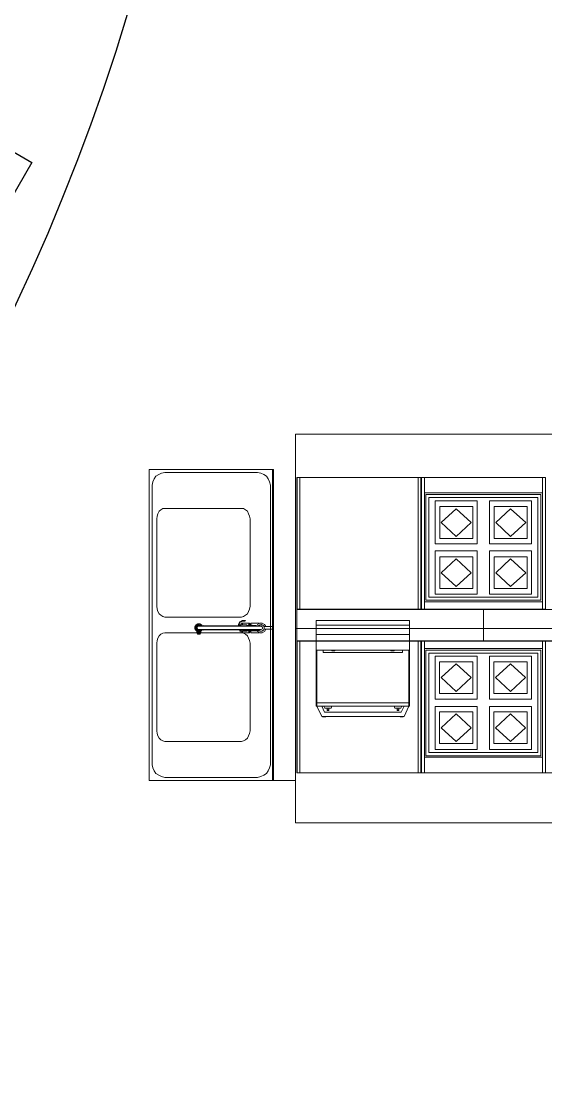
# Model space of a CAD drawing. Header units: inches. Extents: x 484217 to 497210, y -26946 to -21493.
# Drawn here: x 494088.4 to 494185.9, y -26247.1 to -26048.6 of the extents above; entities that cross this region are included whole.
import ezdxf

# ---------------------------------------------------------------- set-up
doc = ezdxf.new("R2010")
doc.units = ezdxf.units.IN
doc.header["$LTSCALE"] = 20
doc.header["$MEASUREMENT"] = 0
doc.layers.add('A-GLASS', color=4, linetype='Continuous')
doc.layers.add('TC-EQUIPMENT', color=251, linetype='Continuous', lineweight=5)

msp = doc.modelspace()

# ---------------------------------------------------------------- linework, layer by layer
at = {"color": 30, "true_color": 0xf26722}
for p, q in [((494050.69, -26051.87, 3.81), (494090.34, -26074.8, 3.81)), ((494090.34, -26074.8, 3.81), (494043.95, -26155.03, 3.81))]:
    msp.add_line(p, q, dxfattribs=at)
at = {"layer": 'A-GLASS', "color": 4}
msp.add_arc((493738.76, -25936.16, 0.69), 385.7, 297.7822, 76.8168, dxfattribs=at)
at = {"layer": 'TC-EQUIPMENT'}
for p, q in [((494139.34, -26125.36), (494139.34, -26161.51)), ((494139.34, -26125.36), (494197.18, -26125.36)), ((494112.12, -26131.92), (494135.26, -26131.92)), ((494112.12, -26131.92), (494112.12, -26189.75)), ((494113.39, -26133.19), (494113.92, -26132.84)), ((494113.92, -26132.84), (494114.46, -26132.61)), ((494115.04, -26132.49), (494114.46, -26132.61)), ((494132.31, -26132.49), (494115.04, -26132.49)), ((494132.31, -26132.49), (494132.89, -26132.61)), ((494133.44, -26132.84), (494132.89, -26132.61)), ((494133.96, -26133.19), (494133.44, -26132.84)), ((494135.08, -26131.92), (494135.08, -26189.75)), ((494135.26, -26131.92), (494135.26, -26189.75)), ((494112.7, -26134.81), (494112.82, -26134.23)), ((494112.7, -26186.83), (494112.7, -26134.81)), ((494112.82, -26134.23), (494113.05, -26133.68)), ((494113.05, -26133.68), (494113.39, -26133.19)), ((494134.3, -26133.68), (494133.96, -26133.19)), ((494134.53, -26134.23), (494134.3, -26133.68)), ((494134.68, -26134.81), (494134.53, -26134.23)), ((494134.68, -26186.83), (494134.68, -26134.81)), ((494139.59, -26157.98), (494139.59, -26133.4)), ((494162.73, -26133.4), (494139.59, -26133.4)), ((494139.65, -26133.4), (494139.65, -26157.89)), ((494140.17, -26157.89), (494140.17, -26133.4)), ((494162.15, -26133.4), (494162.15, -26157.89)), ((494162.67, -26157.89), (494162.67, -26133.4)), ((494162.73, -26133.4), (494162.73, -26157.98)), ((494162.73, -26133.4), (494185.86, -26133.4)), ((494162.73, -26133.4), (494162.73, -26157.98)), ((494162.79, -26157.89), (494162.79, -26133.4)), ((494163.31, -26133.4), (494163.31, -26157.89)), ((494185.29, -26157.89), (494185.29, -26133.4)), ((494185.81, -26133.4), (494185.81, -26157.89)), ((494185.86, -26157.98), (494185.86, -26133.4)), ((494163.31, -26136.29), (494185.29, -26136.29)), ((494163.6, -26136.58), (494185, -26136.58)), ((494163.6, -26156.24), (494163.6, -26136.58)), ((494185, -26136.58), (494185, -26156.24)), ((494184.42, -26137.16), (494164.17, -26137.16)), ((494164.17, -26155.66), (494164.17, -26137.16)), ((494165.33, -26137.73), (494173.14, -26137.73)), ((494165.33, -26145.74), (494165.33, -26137.73)), ((494166.17, -26138.83), (494166.17, -26144.73)), ((494172.33, -26138.83), (494166.17, -26138.83)), ((494172.33, -26144.73), (494172.33, -26138.83)), ((494173.14, -26137.73), (494173.14, -26145.74)), ((494175.45, -26137.73), (494183.26, -26137.73)), ((494175.45, -26145.74), (494175.45, -26137.73)), ((494176.29, -26138.83), (494176.29, -26144.73)), ((494182.45, -26138.83), (494176.29, -26138.83)), ((494182.45, -26144.73), (494182.45, -26138.83)), ((494183.26, -26137.73), (494183.26, -26145.74)), ((494184.42, -26137.16), (494184.42, -26155.66)), ((494113.57, -26141.11), (494113.63, -26140.59)), ((494113.63, -26140.59), (494113.77, -26140.16)), ((494113.77, -26140.16), (494114, -26139.69)), ((494114, -26139.69), (494114.32, -26139.41)), ((494114.32, -26139.41), (494114.7, -26139.2)), ((494115.07, -26139.15), (494114.7, -26139.2)), ((494129.3, -26139.15), (494115.07, -26139.15)), ((494129.3, -26139.15), (494129.7, -26139.2)), ((494130.08, -26139.41), (494129.7, -26139.2)), ((494130.43, -26139.69), (494130.08, -26139.41)), ((494130.63, -26140.16), (494130.43, -26139.69)), ((494130.8, -26140.59), (494130.63, -26140.16)), ((494130.92, -26141.11), (494130.8, -26140.59)), ((494166.46, -26141.78), (494169.24, -26139.21)), ((494169.24, -26139.21), (494172.04, -26141.78)), ((494176.58, -26141.78), (494179.36, -26139.21)), ((494179.36, -26139.21), (494182.16, -26141.78)), ((494113.57, -26157.36), (494113.57, -26141.11)), ((494130.92, -26157.36), (494130.92, -26141.11)), ((494169.24, -26144.36), (494166.46, -26141.78)), ((494172.04, -26141.78), (494169.24, -26144.36)), ((494179.36, -26144.36), (494176.58, -26141.78)), ((494182.16, -26141.78), (494179.36, -26144.36)), ((494166.17, -26144.73), (494172.33, -26144.73)), ((494176.29, -26144.73), (494182.45, -26144.73)), ((494173.14, -26145.74), (494165.33, -26145.74)), ((494183.26, -26145.74), (494175.45, -26145.74)), ((494165.33, -26147.07), (494173.14, -26147.07)), ((494165.33, -26155.09), (494165.33, -26147.07)), ((494166.17, -26148.17), (494166.17, -26154.07)), ((494172.33, -26148.17), (494166.17, -26148.17)), ((494166.46, -26151.12), (494169.24, -26148.55)), ((494169.24, -26148.55), (494172.04, -26151.12)), ((494172.33, -26154.07), (494172.33, -26148.17)), ((494173.14, -26147.07), (494173.14, -26155.09)), ((494175.45, -26147.07), (494183.26, -26147.07)), ((494175.45, -26155.09), (494175.45, -26147.07)), ((494176.29, -26148.17), (494176.29, -26154.07)), ((494182.45, -26148.17), (494176.29, -26148.17)), ((494176.58, -26151.12), (494179.36, -26148.55)), ((494179.36, -26148.55), (494182.16, -26151.12)), ((494182.45, -26154.07), (494182.45, -26148.17)), ((494183.26, -26147.07), (494183.26, -26155.09)), ((494169.24, -26153.7), (494166.46, -26151.12)), ((494172.04, -26151.12), (494169.24, -26153.7)), ((494179.36, -26153.7), (494176.58, -26151.12)), ((494182.16, -26151.12), (494179.36, -26153.7)), ((494166.17, -26154.07), (494172.33, -26154.07)), ((494176.29, -26154.07), (494182.45, -26154.07)), ((494185.29, -26156.53), (494163.31, -26156.53)), ((494185, -26156.24), (494163.6, -26156.24)), ((494184.42, -26155.66), (494164.17, -26155.66)), ((494173.14, -26155.09), (494165.33, -26155.09)), ((494183.26, -26155.09), (494175.45, -26155.09)), ((494113.57, -26157.36), (494113.63, -26157.88)), ((494113.63, -26157.88), (494113.77, -26158.32)), ((494113.77, -26158.32), (494114, -26158.78)), ((494114, -26158.78), (494114.32, -26159.04)), ((494130.43, -26158.78), (494130.08, -26159.04)), ((494130.63, -26158.32), (494130.43, -26158.78)), ((494130.8, -26157.88), (494130.63, -26158.32)), ((494130.92, -26157.36), (494130.8, -26157.88)), ((494162.73, -26157.89), (494139.59, -26157.89)), ((494139.59, -26157.98), (494162.73, -26157.98)), ((494301.54, -26157.98), (494139.59, -26157.98)), ((494139.59, -26157.98), (494139.59, -26163.76)), ((494162.73, -26157.89), (494185.86, -26157.89)), ((494185.86, -26157.98), (494162.73, -26157.98)), ((494174.3, -26157.98), (494174.3, -26163.76)), ((494114.32, -26159.04), (494114.7, -26159.24)), ((494114.7, -26159.24), (494115.07, -26159.39)), ((494115.07, -26159.39), (494129.3, -26159.39)), ((494120.86, -26160.84), (494120.65, -26161.16)), ((494121.17, -26160.64), (494120.86, -26160.84)), ((494121.23, -26160.81), (494120.97, -26160.96)), ((494121.58, -26160.64), (494121.17, -26160.64)), ((494121.22, -26160.82), (494121.17, -26160.64)), ((494121.52, -26160.81), (494121.23, -26160.81)), ((494121.78, -26160.96), (494121.52, -26160.81)), ((494121.9, -26160.84), (494121.58, -26160.64)), ((494121.78, -26160.96), (494121.9, -26160.84)), ((494122.06, -26161.09), (494121.9, -26160.84)), ((494122.04, -26161.01), (494122.24, -26160.95)), ((494122.45, -26161.01), (494122.24, -26160.95)), ((494128.99, -26160.22), (494128.74, -26160.67)), ((494128.74, -26160.69), (494128.74, -26161.09)), ((494128.88, -26160.71), (494129.09, -26160.34)), ((494128.88, -26161.09), (494128.88, -26160.72)), ((494129.43, -26159.98), (494129, -26160.23)), ((494129.01, -26160.81), (494129.01, -26161.09)), ((494130.31, -26160.81), (494129.01, -26160.81)), ((494129.09, -26160.34), (494129.47, -26160.12)), ((494129.21, -26161.09), (494129.21, -26160.81)), ((494129.24, -26160.81), (494129.24, -26160.49)), ((494130.79, -26160.49), (494129.24, -26160.49)), ((494129.7, -26159.24), (494129.3, -26159.39)), ((494129.44, -26159.98), (494129.99, -26159.98)), ((494129.99, -26160.13), (494129.46, -26160.13)), ((494129.47, -26160.49), (494129.47, -26160.81)), ((494129.48, -26160.81), (494129.48, -26160.49)), ((494130.08, -26159.04), (494129.7, -26159.24)), ((494130.04, -26160.03), (494130.04, -26160.07)), ((494130.31, -26160.81), (494130.31, -26161.09)), ((494131.99, -26160.94), (494130.31, -26160.94)), ((494130.56, -26160.94), (494130.63, -26160.86)), ((494130.63, -26160.86), (494130.92, -26160.78)), ((494130.69, -26160.61), (494130.64, -26160.86)), ((494130.79, -26160.49), (494130.69, -26160.61)), ((494130.71, -26160.84), (494130.73, -26160.73)), ((494130.73, -26160.73), (494130.81, -26160.63)), ((494130.79, -26160.49), (494130.88, -26160.61)), ((494131.01, -26160.63), (494130.81, -26160.63)), ((494130.88, -26160.61), (494130.89, -26160.63)), ((494130.92, -26160.78), (494131.21, -26160.86)), ((494131.01, -26160.63), (494131.01, -26160.8)), ((494131.04, -26160.49), (494131.04, -26160.81)), ((494132.6, -26160.49), (494131.04, -26160.49)), ((494131.21, -26160.86), (494131.28, -26160.94)), ((494131.99, -26160.96), (494132.46, -26161.04)), ((494132.28, -26160.72), (494132.14, -26160.98)), ((494132.71, -26160.49), (494132.28, -26160.72)), ((494132.44, -26161.09), (494132.51, -26160.95)), ((494132.51, -26160.95), (494132.8, -26160.81)), ((494132.63, -26160.89), (494132.65, -26160.86)), ((494132.65, -26160.86), (494132.73, -26160.84)), ((494132.71, -26160.49), (494133.18, -26160.49)), ((494132.8, -26160.81), (494133.09, -26160.81)), ((494132.85, -26160.81), (494132.94, -26160.78)), ((494132.94, -26160.78), (494133.04, -26160.81)), ((494133.09, -26160.81), (494133.38, -26160.95)), ((494133.16, -26160.84), (494133.23, -26160.86)), ((494133.18, -26160.49), (494133.61, -26160.72)), ((494133.23, -26160.86), (494133.26, -26160.89)), ((494133.38, -26160.95), (494133.52, -26161.24)), ((494133.84, -26161.15), (494133.61, -26160.72)), ((494135.11, -26160.23), (494135.11, -26162.54)), ((494135.11, -26160.23), (494135.23, -26160.23)), ((494135.23, -26160.23), (494135.23, -26162.54)), ((494143.21, -26175.91), (494143.21, -26160)), ((494160.56, -26160), (494143.21, -26160)), ((494143.21, -26175.33), (494143.21, -26160.87)), ((494160.56, -26160.87), (494143.21, -26160.87)), ((494160.56, -26175.91), (494160.56, -26160)), ((494160.56, -26160.87), (494160.56, -26175.33)), ((494113.77, -26163.29), (494114, -26162.83)), ((494114, -26162.83), (494114.32, -26162.54)), ((494114.32, -26162.54), (494114.7, -26162.34)), ((494115.07, -26162.28), (494114.7, -26162.34)), ((494129.3, -26162.28), (494115.07, -26162.28)), ((494120.65, -26161.16), (494120.65, -26161.57)), ((494120.83, -26161.21), (494120.65, -26161.16)), ((494120.65, -26161.57), (494120.86, -26161.88)), ((494120.97, -26160.96), (494120.83, -26161.22)), ((494120.83, -26161.22), (494120.83, -26161.51)), ((494120.83, -26161.51), (494120.97, -26161.77)), ((494120.97, -26161.77), (494120.86, -26161.88)), ((494120.86, -26161.88), (494121.17, -26162.09)), ((494120.97, -26161.25), (494121.09, -26161.07)), ((494120.97, -26161.48), (494120.97, -26161.25)), ((494121.09, -26161.65), (494120.97, -26161.48)), ((494120.97, -26161.77), (494121.23, -26161.91)), ((494121.12, -26161.1), (494121, -26161.28)), ((494121, -26161.28), (494121, -26161.45)), ((494121, -26161.45), (494121.12, -26161.62)), ((494121, -26162.26), (494121, -26161.98)), ((494121, -26162.12), (494121.72, -26162.12)), ((494121.14, -26162.4), (494121, -26162.12)), ((494121, -26162.26), (494121.14, -26162.54)), ((494121.09, -26161.07), (494121.26, -26160.96)), ((494121.09, -26161.28), (494121.14, -26161.13)), ((494121.09, -26161.45), (494121.09, -26161.31)), ((494121.26, -26161.77), (494121.09, -26161.65)), ((494121.14, -26161.59), (494121.1, -26161.49)), ((494121.29, -26161.02), (494121.12, -26161.1)), ((494121.12, -26161.62), (494121.29, -26161.71)), ((494121.14, -26161.13), (494121.29, -26161.07)), ((494121.21, -26161.62), (494121.14, -26161.59)), ((494121.14, -26162.4), (494121.58, -26162.4)), ((494121.14, -26162.54), (494121.14, -26162.4)), ((494121.58, -26162.54), (494121.14, -26162.54)), ((494121.58, -26162.09), (494121.17, -26162.09)), ((494121.23, -26161.91), (494121.52, -26161.91)), ((494121.26, -26160.96), (494121.49, -26160.96)), ((494121.49, -26161.77), (494121.26, -26161.77)), ((494121.46, -26161.02), (494121.29, -26161.02)), ((494121.29, -26161.07), (494121.46, -26161.07)), ((494121.29, -26161.71), (494121.46, -26161.71)), ((494133.02, -26161.09), (494121.3, -26161.09)), ((494121.3, -26161.67), (494133.02, -26161.67)), ((494121.46, -26161.02), (494121.62, -26161.09)), ((494121.51, -26161.09), (494121.46, -26161.07)), ((494121.54, -26161.67), (494121.46, -26161.71)), ((494121.67, -26161.07), (494121.49, -26160.96)), ((494121.64, -26161.67), (494121.49, -26161.77)), ((494121.52, -26161.91), (494121.78, -26161.77)), ((494121.53, -26161.91), (494121.58, -26162.09)), ((494121.58, -26162.09), (494121.9, -26161.88)), ((494121.72, -26162.12), (494121.58, -26162.4)), ((494121.58, -26162.54), (494121.72, -26162.26)), ((494121.58, -26162.4), (494121.58, -26162.54)), ((494121.67, -26161.07), (494121.68, -26161.09)), ((494121.72, -26161.99), (494121.72, -26162.26)), ((494121.78, -26160.96), (494121.86, -26161.09)), ((494121.78, -26161.77), (494121.83, -26161.67)), ((494121.9, -26161.88), (494122.03, -26161.67)), ((494122.04, -26161.76), (494122, -26161.72)), ((494122.02, -26161.03), (494122.04, -26161.01)), ((494122.24, -26161.82), (494122.04, -26161.76)), ((494122.14, -26161.76), (494129.01, -26161.76)), ((494128.74, -26161.01), (494122.15, -26161.01)), ((494122.45, -26161.76), (494122.24, -26161.82)), ((494129.01, -26161.01), (494128.88, -26161.01)), ((494129.01, -26161.67), (494129.01, -26161.96)), ((494130.31, -26161.96), (494129.01, -26161.96)), ((494129.45, -26161.92), (494129.03, -26161.67)), ((494129.21, -26161.78), (494129.21, -26161.96)), ((494129.24, -26162.28), (494129.24, -26161.96)), ((494129.24, -26162.28), (494130.79, -26162.28)), ((494129.3, -26162.28), (494129.7, -26162.34)), ((494129.31, -26161.67), (494129.49, -26161.77)), ((494129.47, -26161.92), (494132.64, -26161.92)), ((494129.47, -26161.96), (494129.47, -26162.28)), ((494129.48, -26161.96), (494129.48, -26162.28)), ((494132.46, -26161.77), (494129.51, -26161.77)), ((494130.08, -26162.54), (494129.7, -26162.34)), ((494130.43, -26162.83), (494130.08, -26162.54)), ((494130.31, -26161.67), (494130.31, -26161.77)), ((494130.31, -26161.96), (494130.31, -26161.92)), ((494130.63, -26163.29), (494130.43, -26162.83)), ((494130.69, -26162.16), (494130.64, -26161.92)), ((494130.92, -26161.99), (494130.68, -26161.92)), ((494130.79, -26162.28), (494130.69, -26162.16)), ((494130.71, -26161.93), (494130.73, -26162.04)), ((494130.81, -26162.14), (494130.73, -26162.04)), ((494130.79, -26162.28), (494130.88, -26162.16)), ((494131.01, -26162.14), (494130.81, -26162.14)), ((494130.89, -26162.14), (494130.88, -26162.16)), ((494131.16, -26161.92), (494130.92, -26161.99)), ((494131.01, -26161.97), (494131.01, -26162.14)), ((494131.04, -26161.96), (494131.04, -26162.28)), ((494131.04, -26162.28), (494132.05, -26162.28)), ((494132.05, -26162.27), (494132.59, -26162.27)), ((494132.21, -26161.92), (494132.28, -26162.05)), ((494132.47, -26161.73), (494132.26, -26161.77)), ((494132.28, -26162.05), (494132.71, -26162.28)), ((494132.51, -26161.82), (494132.44, -26161.67)), ((494132.8, -26161.96), (494132.51, -26161.82)), ((494132.65, -26161.9), (494132.63, -26161.88)), ((494132.73, -26161.93), (494132.65, -26161.9)), ((494132.71, -26162.28), (494133.18, -26162.28)), ((494133.09, -26161.96), (494132.8, -26161.96)), ((494132.94, -26161.99), (494132.85, -26161.96)), ((494133.04, -26161.96), (494132.94, -26161.99)), ((494133.02, -26161.09), (494133.15, -26161.17)), ((494133.38, -26161.82), (494133.09, -26161.96)), ((494133.15, -26161.17), (494133.23, -26161.31)), ((494133.15, -26161.59), (494133.23, -26161.46)), ((494133.23, -26161.9), (494133.16, -26161.93)), ((494133.18, -26162.28), (494133.61, -26162.05)), ((494133.23, -26161.31), (494133.23, -26161.46)), ((494133.26, -26161.88), (494133.23, -26161.9)), ((494133.52, -26161.53), (494133.38, -26161.82)), ((494133.46, -26161.09), (494133.44, -26161.07)), ((494133.46, -26161.67), (494133.44, -26161.7)), ((494133.46, -26161.09), (494133.49, -26161.17)), ((494133.49, -26161.6), (494133.46, -26161.67)), ((494133.52, -26161.15), (494135.11, -26161.15)), ((494133.52, -26161.53), (494133.52, -26161.24)), ((494135.11, -26161.59), (494133.52, -26161.59)), ((494133.61, -26162.05), (494133.84, -26161.62)), ((494133.84, -26161.15), (494133.84, -26161.15)), ((494133.84, -26161.62), (494133.84, -26161.59)), ((494135.23, -26162.54), (494135.11, -26162.54)), ((494197.18, -26161.51), (494139.34, -26161.51)), ((494139.34, -26197.65), (494139.34, -26161.51)), ((494139.34, -26161.51), (494197.18, -26161.51)), ((494143.21, -26162.6), (494160.56, -26162.6)), ((494113.57, -26164.25), (494113.63, -26163.73)), ((494113.57, -26180.5), (494113.57, -26164.25)), ((494113.63, -26163.73), (494113.77, -26163.29)), ((494130.8, -26163.73), (494130.63, -26163.29)), ((494130.92, -26164.25), (494130.8, -26163.73)), ((494130.92, -26180.5), (494130.92, -26164.25)), ((494139.59, -26188.34), (494139.59, -26163.76)), ((494162.73, -26163.76), (494139.59, -26163.76)), ((494301.54, -26163.76), (494139.59, -26163.76)), ((494139.59, -26163.85), (494162.73, -26163.85)), ((494139.65, -26163.85), (494139.65, -26188.34)), ((494140.17, -26188.34), (494140.17, -26163.85)), ((494162.15, -26163.85), (494162.15, -26188.34)), ((494162.67, -26163.85), (494162.67, -26188.34)), ((494185.86, -26163.76), (494162.73, -26163.76)), ((494162.73, -26163.76), (494162.73, -26188.34)), ((494162.73, -26188.34), (494162.73, -26163.76)), ((494162.73, -26163.85), (494185.86, -26163.85)), ((494162.79, -26163.85), (494162.79, -26188.34)), ((494163.31, -26188.34), (494163.31, -26163.85)), ((494185.29, -26163.85), (494185.29, -26188.34)), ((494185.81, -26188.34), (494185.81, -26163.85)), ((494200.32, -26163.76), (494185.86, -26163.76)), ((494185.86, -26163.76), (494185.86, -26188.34)), ((494185.86, -26188.34), (494185.86, -26163.76)), ((494185.86, -26163.85), (494200.32, -26163.85)), ((494143.21, -26165.5), (494160.56, -26165.5)), ((494143.35, -26175.91), (494143.35, -26165.5)), ((494144.51, -26165.5), (494144.51, -26165.93)), ((494144.51, -26165.93), (494159.26, -26165.93)), ((494146.1, -26165.64), (494146.1, -26165.5)), ((494146.1, -26165.64), (494146.68, -26165.64)), ((494146.68, -26165.5), (494146.68, -26165.64)), ((494157.09, -26165.64), (494157.09, -26165.5)), ((494157.67, -26165.64), (494157.09, -26165.64)), ((494157.67, -26165.5), (494157.67, -26165.64)), ((494159.26, -26165.93), (494159.26, -26165.5)), ((494160.42, -26165.5), (494160.42, -26175.91)), ((494185.29, -26165.21), (494163.31, -26165.21)), ((494163.6, -26165.5), (494185, -26165.5)), ((494163.6, -26185.16), (494163.6, -26165.5)), ((494164.17, -26166.07), (494184.42, -26166.07)), ((494164.17, -26184.58), (494164.17, -26166.07)), ((494165.33, -26166.65), (494173.14, -26166.65)), ((494165.33, -26174.66), (494165.33, -26166.65)), ((494173.14, -26166.65), (494173.14, -26174.66)), ((494175.45, -26166.65), (494183.26, -26166.65)), ((494175.45, -26174.66), (494175.45, -26166.65)), ((494183.26, -26166.65), (494183.26, -26174.66)), ((494184.42, -26166.07), (494184.42, -26184.58)), ((494185, -26165.5), (494185, -26185.16)), ((494166.14, -26167.67), (494166.14, -26173.56)), ((494172.3, -26167.67), (494166.14, -26167.67)), ((494166.43, -26170.61), (494169.24, -26168.04)), ((494169.24, -26168.04), (494172.01, -26170.61)), ((494172.3, -26173.56), (494172.3, -26167.67)), ((494176.26, -26167.67), (494176.26, -26173.56)), ((494182.42, -26167.67), (494176.26, -26167.67)), ((494176.55, -26170.61), (494179.36, -26168.04)), ((494179.36, -26168.04), (494182.13, -26170.61)), ((494182.42, -26173.56), (494182.42, -26167.67)), ((494169.24, -26173.19), (494166.43, -26170.61)), ((494172.01, -26170.61), (494169.24, -26173.19)), ((494179.36, -26173.19), (494176.55, -26170.61)), ((494182.13, -26170.61), (494179.36, -26173.19)), ((494173.14, -26174.66), (494165.33, -26174.66)), ((494166.14, -26173.56), (494172.3, -26173.56)), ((494183.26, -26174.66), (494175.45, -26174.66)), ((494176.26, -26173.56), (494182.42, -26173.56)), ((494143.21, -26175.33), (494160.56, -26175.33)), ((494143.21, -26175.91), (494160.56, -26175.91)), ((494143.35, -26175.91), (494144.22, -26177.84)), ((494144.74, -26177.06), (494144.22, -26175.91)), ((494144.65, -26175.91), (494144.8, -26176.31)), ((494145.96, -26176.31), (494144.8, -26176.31)), ((494145.23, -26176.75), (494145.23, -26176.31)), ((494145.23, -26176.6), (494145.52, -26176.6)), ((494145.52, -26176.75), (494145.23, -26176.75)), ((494145.52, -26176.31), (494145.52, -26176.75)), ((494146.1, -26175.91), (494145.96, -26176.31)), ((494157.81, -26176.31), (494157.67, -26175.91)), ((494158.97, -26176.31), (494157.81, -26176.31)), ((494158.25, -26176.75), (494158.25, -26176.31)), ((494158.25, -26176.6), (494158.54, -26176.6)), ((494158.54, -26176.75), (494158.25, -26176.75)), ((494158.54, -26176.31), (494158.54, -26176.75)), ((494159.11, -26175.91), (494158.97, -26176.31)), ((494159.55, -26175.91), (494159.03, -26177.06)), ((494159.55, -26177.84), (494160.42, -26175.91)), ((494165.33, -26175.99), (494173.14, -26175.99)), ((494165.33, -26184), (494165.33, -26175.99)), ((494173.14, -26175.99), (494173.14, -26184)), ((494175.45, -26175.99), (494183.26, -26175.99)), ((494175.45, -26184), (494175.45, -26175.99)), ((494183.26, -26175.99), (494183.26, -26184)), ((494144.22, -26177.84), (494159.55, -26177.84)), ((494144.39, -26177.9), (494144.39, -26177.84)), ((494144.39, -26177.9), (494144.97, -26177.9)), ((494159.03, -26177.06), (494144.74, -26177.06)), ((494144.97, -26177.84), (494144.97, -26177.9)), ((494158.82, -26177.9), (494158.82, -26177.84)), ((494159.4, -26177.9), (494158.82, -26177.9)), ((494159.4, -26177.84), (494159.4, -26177.9)), ((494166.14, -26177.01), (494166.14, -26182.91)), ((494172.3, -26177.01), (494166.14, -26177.01)), ((494166.43, -26179.96), (494169.24, -26177.38)), ((494169.24, -26177.38), (494172.01, -26179.96)), ((494172.3, -26182.91), (494172.3, -26177.01)), ((494176.26, -26177.01), (494176.26, -26182.91)), ((494182.42, -26177.01), (494176.26, -26177.01)), ((494176.55, -26179.96), (494179.36, -26177.38)), ((494179.36, -26177.38), (494182.13, -26179.96)), ((494182.42, -26182.91), (494182.42, -26177.01)), ((494113.57, -26180.5), (494113.63, -26181.02)), ((494130.92, -26180.5), (494130.8, -26181.02)), ((494169.24, -26182.53), (494166.43, -26179.96)), ((494172.01, -26179.96), (494169.24, -26182.53)), ((494179.36, -26182.53), (494176.55, -26179.96)), ((494182.13, -26179.96), (494179.36, -26182.53)), ((494113.63, -26181.02), (494113.77, -26181.45)), ((494113.77, -26181.45), (494114, -26181.92)), ((494114, -26181.92), (494114.32, -26182.18)), ((494114.32, -26182.18), (494114.7, -26182.38)), ((494115.07, -26182.52), (494114.7, -26182.38)), ((494115.07, -26182.52), (494129.3, -26182.52)), ((494129.7, -26182.38), (494129.3, -26182.52)), ((494130.08, -26182.18), (494129.7, -26182.38)), ((494130.43, -26181.92), (494130.08, -26182.18)), ((494130.63, -26181.45), (494130.43, -26181.92)), ((494130.8, -26181.02), (494130.63, -26181.45)), ((494164.17, -26184.58), (494184.42, -26184.58)), ((494173.14, -26184), (494165.33, -26184)), ((494166.14, -26182.91), (494172.3, -26182.91)), ((494183.26, -26184), (494175.45, -26184)), ((494176.26, -26182.91), (494182.42, -26182.91)), ((494163.31, -26185.45), (494185.29, -26185.45)), ((494185, -26185.16), (494163.6, -26185.16)), ((494112.7, -26186.83), (494112.82, -26187.41)), ((494112.82, -26187.41), (494113.05, -26187.96)), ((494113.05, -26187.96), (494113.39, -26188.45)), ((494113.39, -26188.45), (494113.92, -26188.8)), ((494133.96, -26188.45), (494133.44, -26188.8)), ((494134.3, -26187.96), (494133.96, -26188.45)), ((494134.53, -26187.41), (494134.3, -26187.96)), ((494134.68, -26186.83), (494134.53, -26187.41)), ((494139.59, -26188.34), (494162.73, -26188.34)), ((494162.73, -26188.34), (494185.86, -26188.34)), ((494185.86, -26188.34), (494200.32, -26188.34)), ((494112.12, -26189.75), (494135.26, -26189.75)), ((494113.92, -26188.8), (494114.46, -26189.03)), ((494114.46, -26189.03), (494115.04, -26189.18)), ((494115.04, -26189.18), (494132.31, -26189.18)), ((494132.89, -26189.03), (494132.31, -26189.18)), ((494133.44, -26188.8), (494132.89, -26189.03)), ((494135.26, -26189.75), (494139.34, -26189.75)), ((494197.18, -26197.65), (494139.34, -26197.65))]:
    msp.add_line(p, q, dxfattribs=at)

doc.saveas('drawing.dxf')
